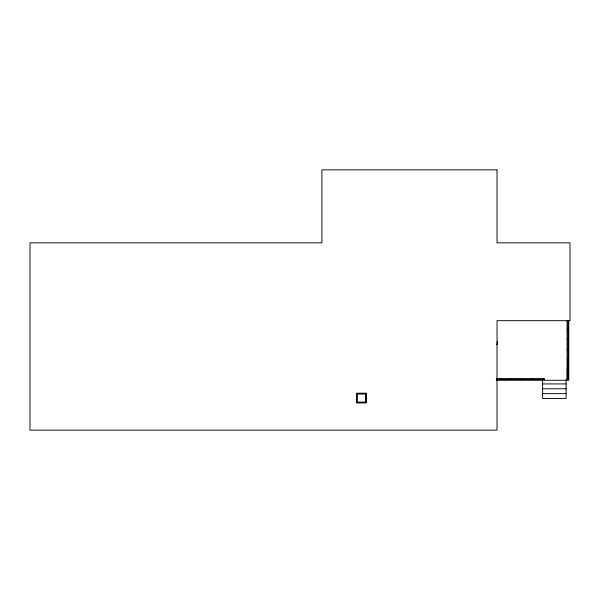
<?xml version="1.0" encoding="UTF-8"?>
<svg xmlns="http://www.w3.org/2000/svg" width="600" height="600" viewBox="0 0 600 600"><rect width="100%" height="100%" fill="white"/><g stroke="black" fill="none" stroke-linecap="round" stroke-linejoin="round"><path stroke-width="0.9" d="M567.322 379.478L567.315 368.85M567.915 369.6L567.915 359.13M567.082 379.058L567.322 378.63M500.325 378.93L501.263 378.93M511.178 378.93L512.123 378.93M521.55 378.93L522.487 378.93M531.915 378.93L532.86 378.93M542.775 378.93L543.713 378.93M567.915 329.595L567.915 328.905M567.915 339.382L567.915 338.7M567.915 349.597L567.915 348.915M567.915 379.395L567.915 378.712M567.322 328.83L567.322 329.67M567.322 338.618L567.322 339.465M567.322 348.832L567.322 349.68M567.322 359.055L567.322 359.895M497.168 341.64L497.595 341.64M496.643 378.57L544.463 378.57L544.463 379.538L496.643 379.538M496.298 380.272L568.785 380.272L568.785 320.392M542.61 383.918L566.107 383.918M542.61 388.785L566.107 388.785M542.61 393.645L566.107 393.645M366.263 393.825L366.263 402.322M567.33 369.69L567.082 369.27M568.058 320.347L568.058 379.522L567.082 379.522L567.082 320.347M566.107 379.868L566.107 398.513L542.61 398.513L542.61 379.868M497.377 341.64L497.092 344.325A0.818 0.818 0 0 1 496.635 344.452M497.025 169.868L321.892 169.868L321.892 242.835L30 242.835L30 430.132L497.025 430.132L497.025 320.678L570 320.678L570 242.835L497.025 242.835L497.025 169.868M366.263 393.21L356.535 393.21L356.535 402.938L366.263 402.938L366.263 393.21M365.423 394.05L357.375 394.05L357.375 402.097L365.423 402.097L365.423 394.05"/></g></svg>
